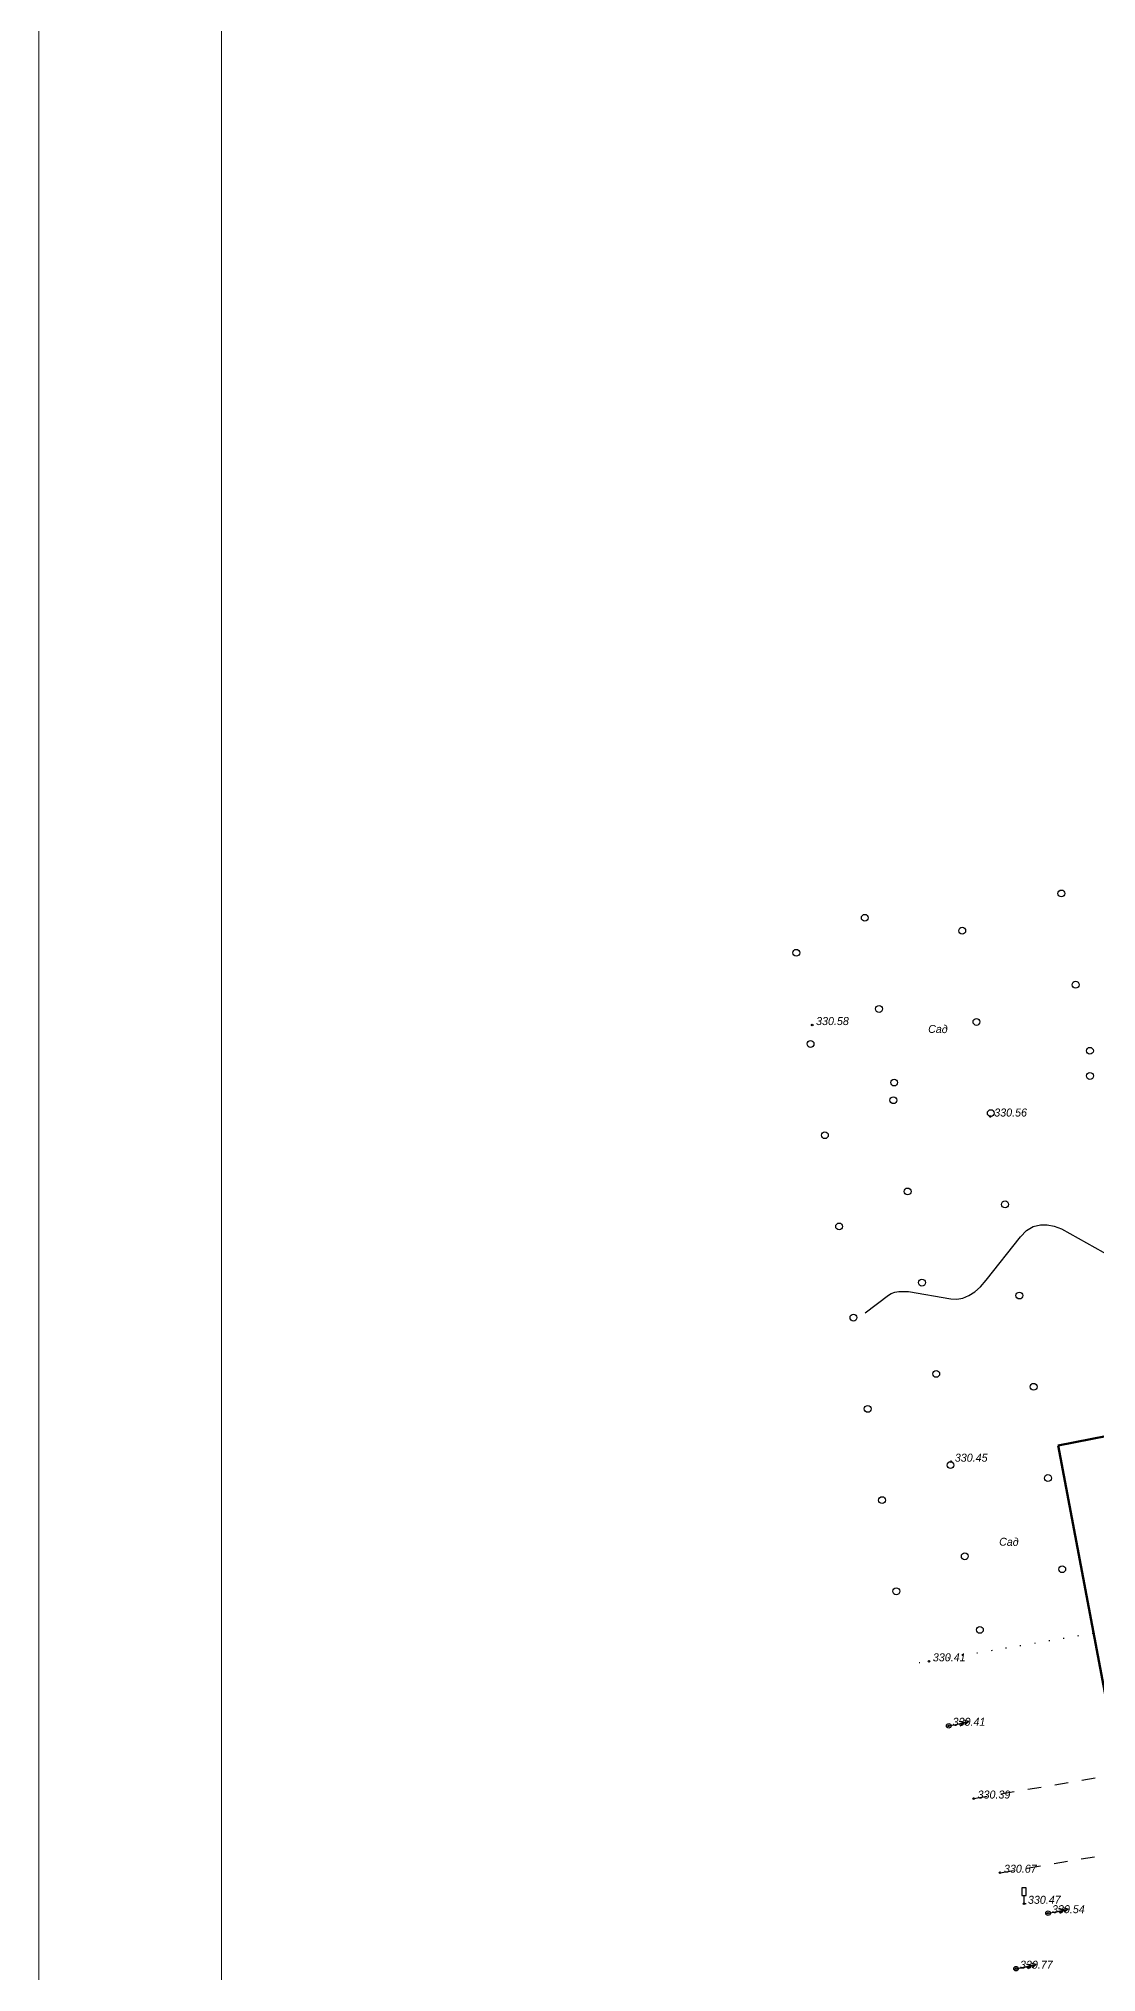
# Model space of a CAD drawing. Extents: x 108150 to 142535, y -18867 to -9422.
# Drawn here: x 139113.5 to 139229.2, y -13317.9 to -13106.2 of the extents above; entities that cross this region are included whole.
import ezdxf

# ---------------------------------------------------------------- set-up
doc = ezdxf.new("R2010")
doc.units = 0
doc.header["$MEASUREMENT"] = 0
doc.linetypes.add('Д_ТРОТ_ТРУБА', pattern=[3, 1.5, -1.5])
doc.linetypes.add('РА_КОНТУРЫ', pattern=[1.5, 0, -1.5])
for name, color, linetype in [('(022) Возд. Линии', 7, 'Continuous'), ('(025) Дорога', 7, 'Continuous'), ('(026) Д_знаки', 7, 'Continuous'), ('(037) Контуры', 7, 'Continuous'), ('(038) Деревья', 7, 'Continuous'), ('(039) Земля', 7, 'Continuous'), ('GEO_POINTS111', 7, 'Continuous'), ('R_Поверхность1_CNT-MIN', 7, 'Continuous')]:
    doc.layers.add(name, color=color, linetype=linetype)
doc.styles.add('BM-431', font='')
doc.styles.add('S', font='txtwr', dxfattribs={"oblique": 15})
doc.styles.get('BM-431').set_extended_font_data('Bm431', italic=True)

# ---------------------------------------------------------------- blocks, each defined once
blk = doc.blocks.new('strela1')
for p, q in [((0, 0), (2, 0)), ((2, 0), (1.5, 0.25)), ((2, 0), (1.5, -0.25))]:
    blk.add_line(p, q)
blk = doc.blocks.new('strela2')
at = {"layer": '(022) Возд. Линии'}
for p, q in [((0, 0), (2, 0)), ((1.5, 0), (1, 0.25)), ((1.5, 0), (1, -0.25)), ((2, 0), (1.5, 0.25)), ((2, 0), (1.5, -0.25))]:
    blk.add_line(p, q, dxfattribs=at)
blk = doc.blocks.new('*U2447')
at = {"layer": '(022) Возд. Линии'}
for name, p, rotation in [('strela1', (-0.25, -0.04), 10.01797310692792), ('strela2', (0.24, 0.05), 11.73592697318721)]:
    blk.add_blockref(name, p, dxfattribs=dict(at, rotation=rotation))
blk = doc.blocks.new('STOLB')
at = {"layer": '(022) Возд. Линии'}
blk.add_circle((0, 0), 0.25, dxfattribs=at)
blk = doc.blocks.new('I02063')
at = {"linetype": 'Continuous'}
blk.add_lwpolyline([(-0.5, 3.5), (-0.5, 1.8), (0.5, 1.8), (0.5, 3.5)], close=True, dxfattribs=at)
blk.add_lwpolyline([(0.5, 0), (0, 0), (0, 1.8)], dxfattribs=at)
at = {"color": 4, "style": 'S', "oblique": 15}
blk.add_attdef('Z', (1.280972, -0.066143), '', height=2, dxfattribs=at)
blk = doc.blocks.new('d')
at = {"layer": '(038) Деревья'}
blk.add_ellipse((0, 0), major_axis=(0.265, 0.265), ratio=1, start_param=5.497787, end_param=11.780972, dxfattribs=at)
blk = doc.blocks.new('*U2480')
at = {"layer": '(022) Возд. Линии'}
for name, p, rotation in [('strela1', (-0.25, -0.04), 10.01797310692792), ('strela2', (0.24, 0.05), 11.73592697318721)]:
    blk.add_blockref(name, p, dxfattribs=dict(at, rotation=rotation))
blk = doc.blocks.new('*U2481')
at = {"layer": '(022) Возд. Линии'}
for name, p, rotation in [('strela1', (-0.25, -0.04), 10.01797310692792), ('strela2', (0.24, 0.05), 11.73592697318721)]:
    blk.add_blockref(name, p, dxfattribs=dict(at, rotation=rotation))

msp = doc.modelspace()

# ---------------------------------------------------------------- linework, layer by layer
at = {"layer": '(025) Дорога', "linetype": 'Д_ТРОТ_ТРУБА', "flags": 128}
for points in [[(139218.6944, -13306.9743), (139381.4044, -13279.3503), (139416.9714, -13273.7223), (139509.3084, -13258.5543), (139540.3994, -13254.8873), (139578.0764, -13250.1473), (139613.8114, -13250.1813), (139655.0134, -13249.4213), (139689.7794, -13251.8503), (139773.8114, -13256.0883), (139807.2624, -13260.9083), (139889.0354, -13272.2413), (139921.4764, -13279.5373), (139992.2922, -13301.8336), (140028.9083, -13316.1375), (140065.8, -13332.6623), (140110.7234, -13354.4003), (140141.9494, -13370.1673), (140236.6506, -13426.0608), (140269.7704, -13445.2433), (140310.6142, -13470.882), (140367.0895, -13505.2884), (140417.7814, -13536.2633), (140468.4744, -13567.6803), (140504.6364, -13589.9483), (140549.2384, -13617.3353), (140586.9314, -13639.9043), (140632.8704, -13668.7103), (140668.7384, -13691.4193), (140714.1314, -13718.7523), (140752.2784, -13741.5263), (140798.7524, -13771.3233), (140838.8564, -13795.4853), (140878.9564, -13819.5313)], [(139215.8124, -13298.8553), (139313.2787, -13282.2197)]]:
    msp.add_lwpolyline(points, dxfattribs=at)
at = {"layer": '(037) Контуры', "linetype": 'РА_КОНТУРЫ', "flags": 128}
msp.add_lwpolyline([(139305.5456, -13194.8371), (139312.5234, -13266.0213, -0.3110873), (139312.1719, -13266.6564), (139209.4709, -13284.0794)], format="xyb", dxfattribs=at)
at = {"color": 0, "linetype": 'Continuous', "lineweight": 13}
for p, q in [((139113.4587, -14092.4422), (139113.4587, -12894.5928)), ((139133.4587, -14087.4422), (139133.4587, -12899.5928))]:
    msp.add_line(p, q, dxfattribs=at)
at = {"color": 5, "lineweight": 60, "elevation": 326}
msp.add_lwpolyline([(140801.1787, -13472.1263), (140732.6859, -13429.2653), (140508.6645, -13458.1742), (140121.5145, -13301.8894), (140008.5394, -13255.9467), (139894.9978, -13227.6407), (139701.0834, -13202.7773), (139605.8741, -13203.0774), (139501.6057, -13214.5407), (139285.8205, -13248.3325), (139225.0703, -13260.2035), (139246.7442, -13375.4068), (139298.7261, -13431.8258), (139344.6342, -13842.8789)], dxfattribs=at)
at = {"layer": 'GEO_POINTS111'}
for points, elevation in [([(139198.1321, -13214.1969), (139198.1321, -13214.1969)], 330.5777), ([(139217.6314, -13224.2076), (139217.6314, -13224.2076)], 330.5587), ([(139213.3174, -13261.9869), (139213.3174, -13261.9869)], 330.4493), ([(139210.9159, -13283.8343), (139210.9159, -13283.8343)], 330.406), ([(139213.0764, -13290.8933), (139213.0764, -13290.8933)], 330.41), ([(139215.8124, -13298.8553), (139215.8124, -13298.8553)], 330.39), ([(139218.6944, -13306.9743), (139218.6944, -13306.9743)], 330.671), ([(139221.3174, -13310.3733), (139221.3174, -13310.3733)], 330.472), ([(139223.9544, -13311.4023), (139223.9544, -13311.4023)], 330.544), ([(139220.4494, -13317.4793), (139220.4494, -13317.4793)], 330.775)]:
    msp.add_lwpolyline(points, dxfattribs=dict(at, elevation=elevation))
for centre in [(139198.1321, -13214.1969, 330.5777), (139217.6314, -13224.2076, 330.5587), (139213.3174, -13261.9869, 330.4493), (139210.9159, -13283.8343, 330.406), (139213.0764, -13290.8933, 330.41), (139215.8124, -13298.8553, 330.39), (139218.6944, -13306.9743, 330.671), (139221.3174, -13310.3733, 330.472), (139223.9544, -13311.4023, 330.544), (139220.4494, -13317.4793, 330.775)]:
    msp.add_circle(centre, 0.0875, dxfattribs=at)
at = {"layer": 'R_Поверхность1_CNT-MIN', "color": 44, "elevation": 330.5}
msp.add_lwpolyline([(139203.9154, -13245.7005), (139206.4705, -13243.7646), (139206.7863, -13243.5769), (139207.1657, -13243.4441), (139207.6089, -13243.3662), (139208.1157, -13243.3432), (139208.6863, -13243.3751), (139213.3171, -13244.1469), (139213.9797, -13244.1857), (139214.6351, -13244.0735), (139215.2834, -13243.8105), (139215.9199, -13243.4), (139216.5495, -13242.8409), (139217.172, -13242.133), (139220.9257, -13237.3686), (139221.5838, -13236.6991), (139222.3204, -13236.2617), (139223.1355, -13236.0564), (139223.1541, -13236.0545), (139223.861, -13236.0611), (139224.6176, -13236.2149), (139225.424, -13236.516), (139232.7058, -13240.5888)], dxfattribs=at)

# ---------------------------------------------------------------- block references
at = {"layer": '(022) Возд. Линии'}
for name, p in [('*U2447', (139213.0764, -13290.8933, 330.41)), ('STOLB', (139213.0764, -13290.8933, 330.41)), ('*U2480', (139223.9544, -13311.4023, 330.544)), ('STOLB', (139223.9544, -13311.4023, 330.544)), ('*U2481', (139220.4494, -13317.4793, 330.775)), ('STOLB', (139220.4494, -13317.4793, 330.775))]:
    msp.add_blockref(name, p, dxfattribs=at)
at = {"layer": '(026) Д_знаки', "xscale": 0.5, "yscale": 0.5, "zscale": 0.5}
msp.add_blockref('I02063', (139221.3174, -13310.3733, 330.472), dxfattribs=at)
msp.add_blockref('I02063', (139221.3174, -13310.3733, 330.472), dxfattribs=at)
at = {"layer": '(038) Деревья', "linetype": 'Continuous'}
for p in [(139225.4057, -13199.7945), (139225.4057, -13199.7945), (139203.8855, -13202.4531), (139203.8855, -13202.4531), (139214.5494, -13203.8669), (139214.5494, -13203.8669), (139196.3875, -13206.283), (139196.3875, -13206.283), (139226.97, -13209.7789), (139226.97, -13209.7789), (139205.4499, -13212.4375), (139205.4499, -13212.4375), (139216.1138, -13213.8512), (139216.1138, -13213.8512), (139197.9519, -13216.2673), (139197.9519, -13216.2673), (139228.5309, -13217.0105), (139228.5309, -13217.0105), (139207.1036, -13220.4905), (139207.1036, -13220.4905), (139228.5344, -13219.7632), (139228.5344, -13219.7632), (139207.0142, -13222.4218), (139207.0142, -13222.4218), (139217.6781, -13223.8355), (139217.6781, -13223.8355), (139199.5162, -13226.2517), (139199.5162, -13226.2517), (139208.5786, -13232.4061), (139208.5786, -13232.4061), (139219.2424, -13233.8198), (139219.2424, -13233.8198), (139201.0805, -13236.236), (139201.0805, -13236.236), (139210.1429, -13242.3904), (139210.1429, -13242.3904), (139220.8068, -13243.8042), (139220.8068, -13243.8042), (139202.6449, -13246.2203), (139202.6449, -13246.2203), (139211.7073, -13252.3748), (139211.7073, -13252.3748), (139222.3711, -13253.7885), (139222.3711, -13253.7885), (139204.2092, -13256.2047), (139204.2092, -13256.2047), (139213.2716, -13262.3591), (139213.2716, -13262.3591), (139223.9355, -13263.7728), (139223.9355, -13263.7728), (139205.7736, -13266.189), (139205.7736, -13266.189), (139214.8359, -13272.3434), (139214.8359, -13272.3434), (139225.4998, -13273.7572), (139225.4998, -13273.7572), (139207.3379, -13276.1733), (139207.3379, -13276.1733), (139216.4897, -13280.3965), (139216.4897, -13280.3965)]:
    msp.add_blockref('d', p, dxfattribs=at)

# ---------------------------------------------------------------- texts
at = {"layer": '(039) Земля', "linetype": 'Continuous', "style": 'BM-431', "width": 1}
for p in [(139210.8226, -13215.0491), (139218.5907, -13271.1758)]:
    msp.add_text('Сад', height=0.87, rotation=359.155003, dxfattribs=at).set_placement(p)
at = {"layer": 'GEO_POINTS111', "color": 7, "char_height": 0.876, "attachment_point": 1}
for s, insert, width in [('\\fD431|b0|i1|c0|p34;\\W1.0000000000;\\T1.0000000000;\\o\\l330.58', (139198.5589, -13213.3209, 330.5777), 3.982778), ('\\fD431|b0|i1|c0|p34;\\W1.0000000000;\\T1.0000000000;\\o\\l330.56', (139218.0582, -13223.3316, 330.5587), 3.975151), ('\\fD431|b0|i1|c0|p34;\\W1.0000000000;\\T1.0000000000;\\o\\l330.45', (139213.7443, -13261.1109, 330.4493), 4.039105), ('\\fD431|b0|i1|c0|p34;\\W1.0000000000;\\T1.0000000000;\\o\\l330.41', (139211.3427, -13282.9583, 330.406), 3.799716), ('\\fD431|b0|i1|c0|p34;\\W1.0000000000;\\T1.0000000000;\\o\\l330.41', (139213.5032, -13290.0173, 330.41), 3.799716), ('\\fD431|b0|i1|c0|p34;\\W1.0000000000;\\T1.0000000000;\\o\\l330.39', (139216.2392, -13297.9793, 330.39), 3.948747), ('\\fD431|b0|i1|c0|p34;\\W1.0000000000;\\T1.0000000000;\\o\\l330.67', (139219.1212, -13306.0983, 330.671), 4.018569), ('\\fD431|b0|i1|c0|p34;\\W1.0000000000;\\T1.0000000000;\\o\\l330.47', (139221.7442, -13309.4973, 330.472), 4.018569), ('\\fD431|b0|i1|c0|p34;\\W1.0000000000;\\T1.0000000000;\\o\\l330.54', (139224.3812, -13310.5263, 330.544), 3.965763), ('\\fD431|b0|i1|c0|p34;\\W1.0000000000;\\T1.0000000000;\\o\\l330.77', (139220.8762, -13316.6033, 330.775), 3.898875)]:
    msp.add_mtext(s, dxfattribs=dict(at, insert=insert, width=width))

doc.saveas('drawing.dxf')
